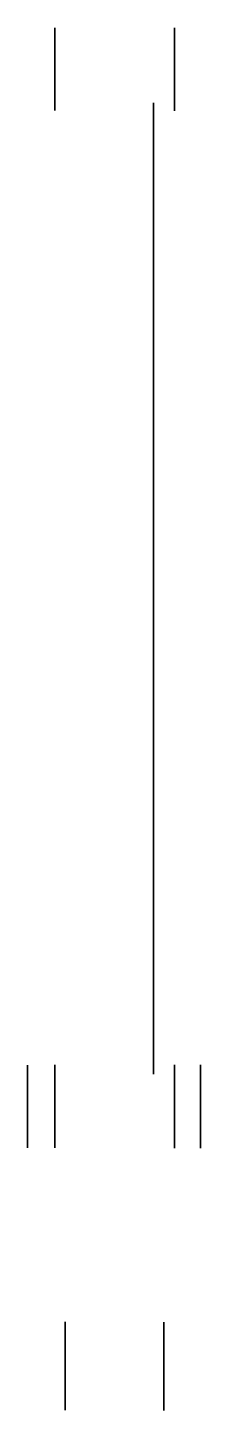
# Model space of a CAD drawing. Header units: millimetres. Extents: x -22 to 11, y -187 to 80.
import ezdxf

# ---------------------------------------------------------------- set-up
doc = ezdxf.new("R2010")
doc.units = ezdxf.units.MM
doc.layers.add('fechamento', color=7, linetype='Continuous', true_color=0x58f978)
doc.layers.add('vazado', color=7, linetype='Continuous', true_color=0x7178e0)

msp = doc.modelspace()

# ---------------------------------------------------------------- linework, layer by layer
at = {"layer": 'fechamento', "extrusion": (1, 0, 0), "elevation": 2.16}
msp.add_lwpolyline([(-121.81, -174.08), (-113.8, -181.74), (-23.73, -183.5), (31.91, -184.58), (52.26, -184.98), (52.71, -185.57), (64.82, -184.44), (65.22, -184.41), (59.1, -178.54), (-17.25, -177.08), (-77.11, -175.93), (-105.07, -175.39), (-105.97, -175.38), (-107.36, -174.86), (-109.02, -173.86)], close=True, dxfattribs=at)
at = {"layer": 'fechamento', "extrusion": (1, 0, 0)}
for centre, radius in [((71.7, -174.71, -16.84), 7.99), ((71.69, -174.72, 6.16), 8), ((-128.02, -184.72, -16.84), 7.99), ((-128.08, -184.71, 11.16), 7.99), ((-178.01, -184.71, -14.84), 8.48)]:
    msp.add_circle(centre, radius, dxfattribs=at)
at = {"layer": 'vazado', "extrusion": (-1, 0, 0)}
for centre, radius in [((128.03, -184.97, 22.09), 7.96), ((128.06, -184.71, -6.16), 8.01)]:
    msp.add_circle(centre, radius, dxfattribs=at)
at = {"layer": 'vazado', "extrusion": (1, 0, 0)}
for centre, radius in [((-128.03, -184.97, -16.84), 7.96), ((-128.03, -184.97, -16.84), 7.96), ((-128.06, -184.71, 11.16), 8.01), ((-128.06, -184.71, 11.16), 8.01), ((-178.05, -184.71, 4.16), 8.5)]:
    msp.add_circle(centre, radius, dxfattribs=at)

doc.saveas('drawing.dxf')
